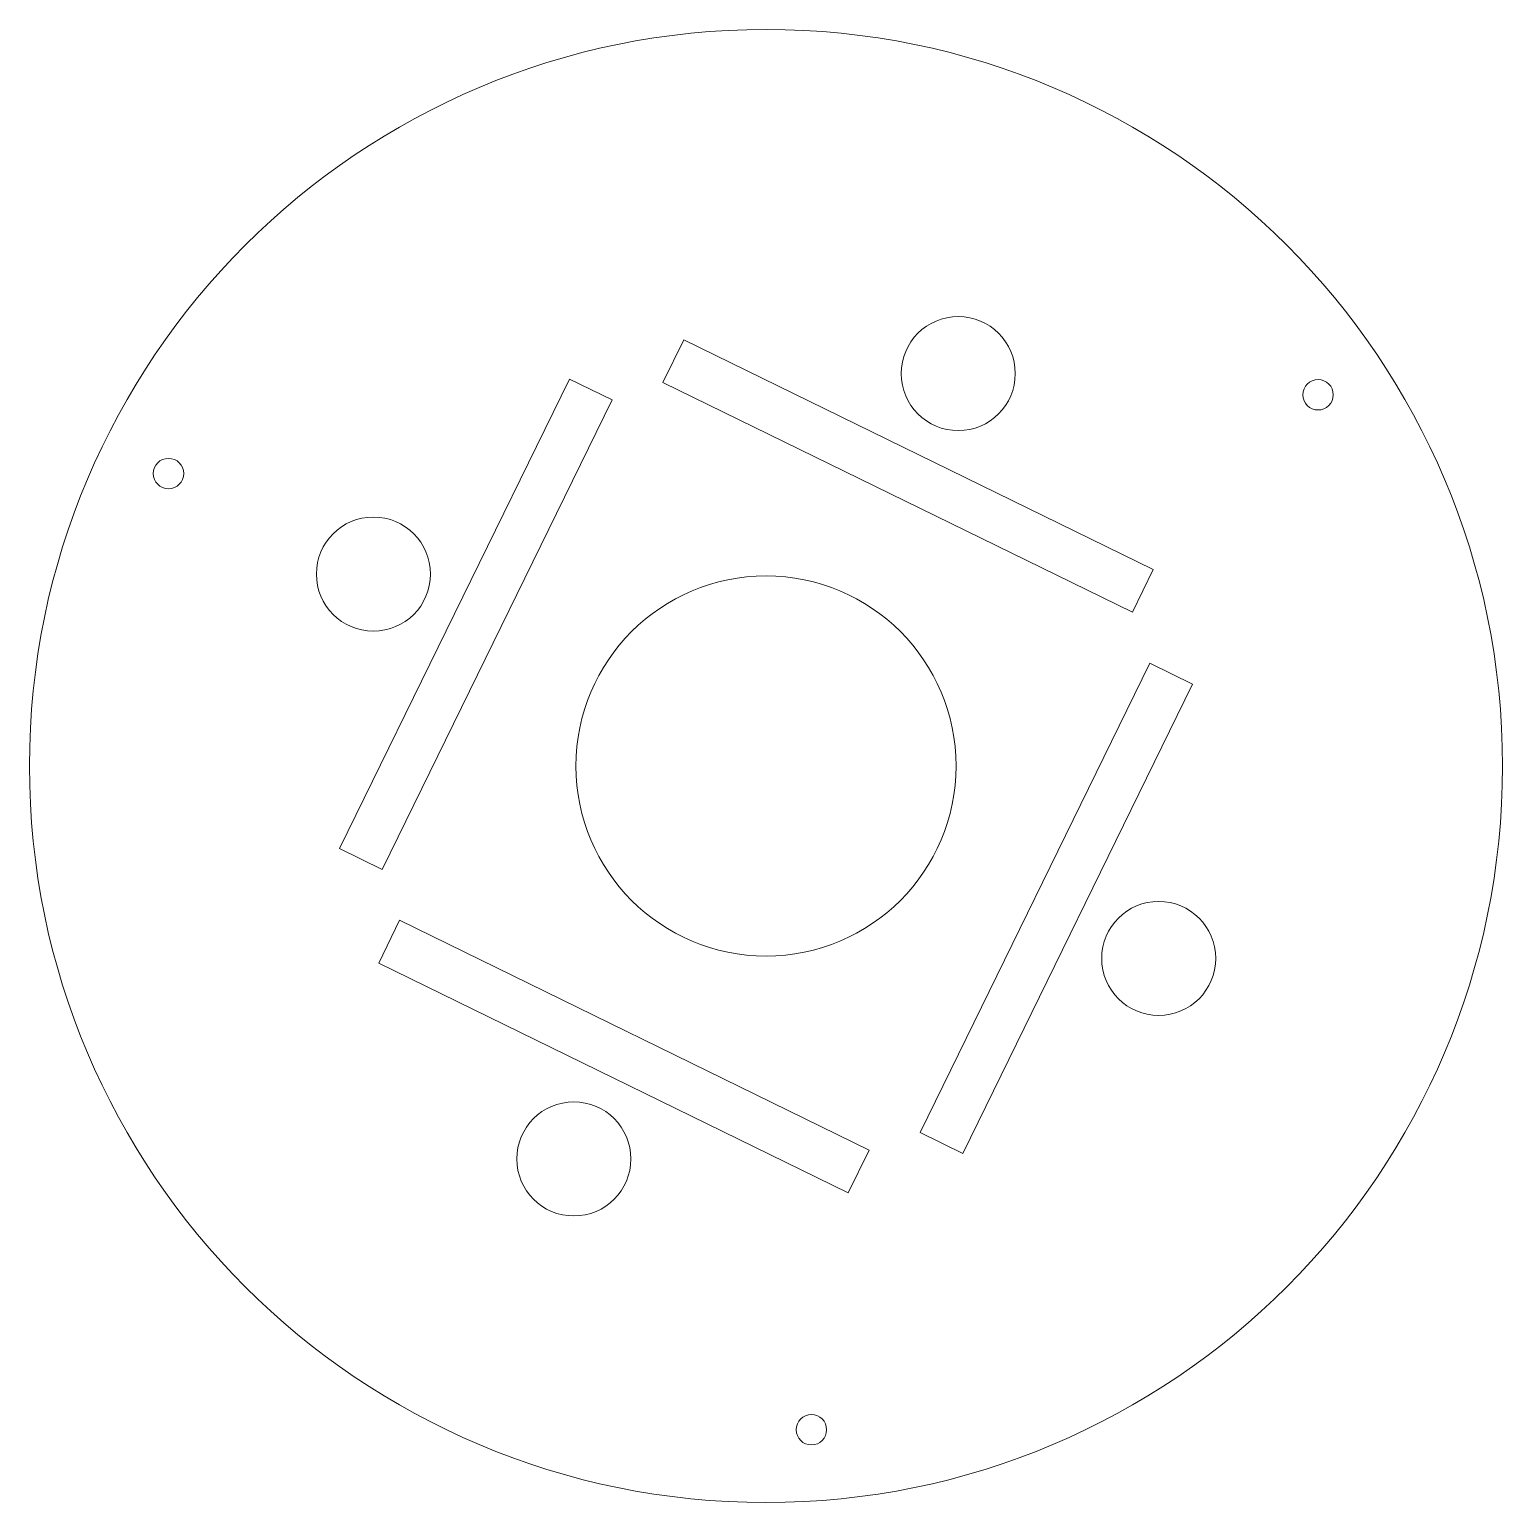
# Model space of a CAD drawing. Header units: millimetres. Extents: x -78 to 78, y -78 to 78.
import ezdxf

# ---------------------------------------------------------------- set-up
doc = ezdxf.new("R2010")
doc.units = ezdxf.units.MM

msp = doc.modelspace()

# ---------------------------------------------------------------- linework, layer by layer
at = {"color": 7, "linetype": 'Continuous', "lineweight": 15}
for p, q in [((-10.85, 40.36), (-8.65, 44.85)), ((-8.65, 44.85), (40.75, 20.67)), ((-44.87, -8.68), (-20.69, 40.72)), ((-20.69, 40.72), (-16.2, 38.52)), ((38.55, 16.18), (-10.85, 40.36)), ((-16.2, 38.52), (-40.38, -10.88)), ((40.75, 20.67), (38.55, 16.18)), ((16.21, -38.58), (40.39, 10.82)), ((40.39, 10.82), (44.88, 8.62)), ((44.88, 8.62), (20.7, -40.78)), ((-40.38, -10.88), (-44.87, -8.68)), ((-40.75, -20.73), (-38.55, -16.23)), ((-38.55, -16.23), (10.85, -40.41)), ((8.65, -44.91), (-40.75, -20.73)), ((20.7, -40.78), (16.21, -38.58)), ((10.85, -40.41), (8.65, -44.91))]:
    msp.add_line(p, q, dxfattribs=at)
for centre, radius in [((0, 0), 77.5), ((20.23, 41.29), 6), ((58.09, 39.06), 1.6), ((-62.87, 30.77), 1.6), ((-41.31, 20.19), 6), ((0, 0), 20), ((41.32, -20.25), 6), ((-20.22, -41.34), 6), ((4.78, -69.84), 1.6)]:
    msp.add_circle(centre, radius, dxfattribs=at)

doc.saveas('drawing.dxf')
